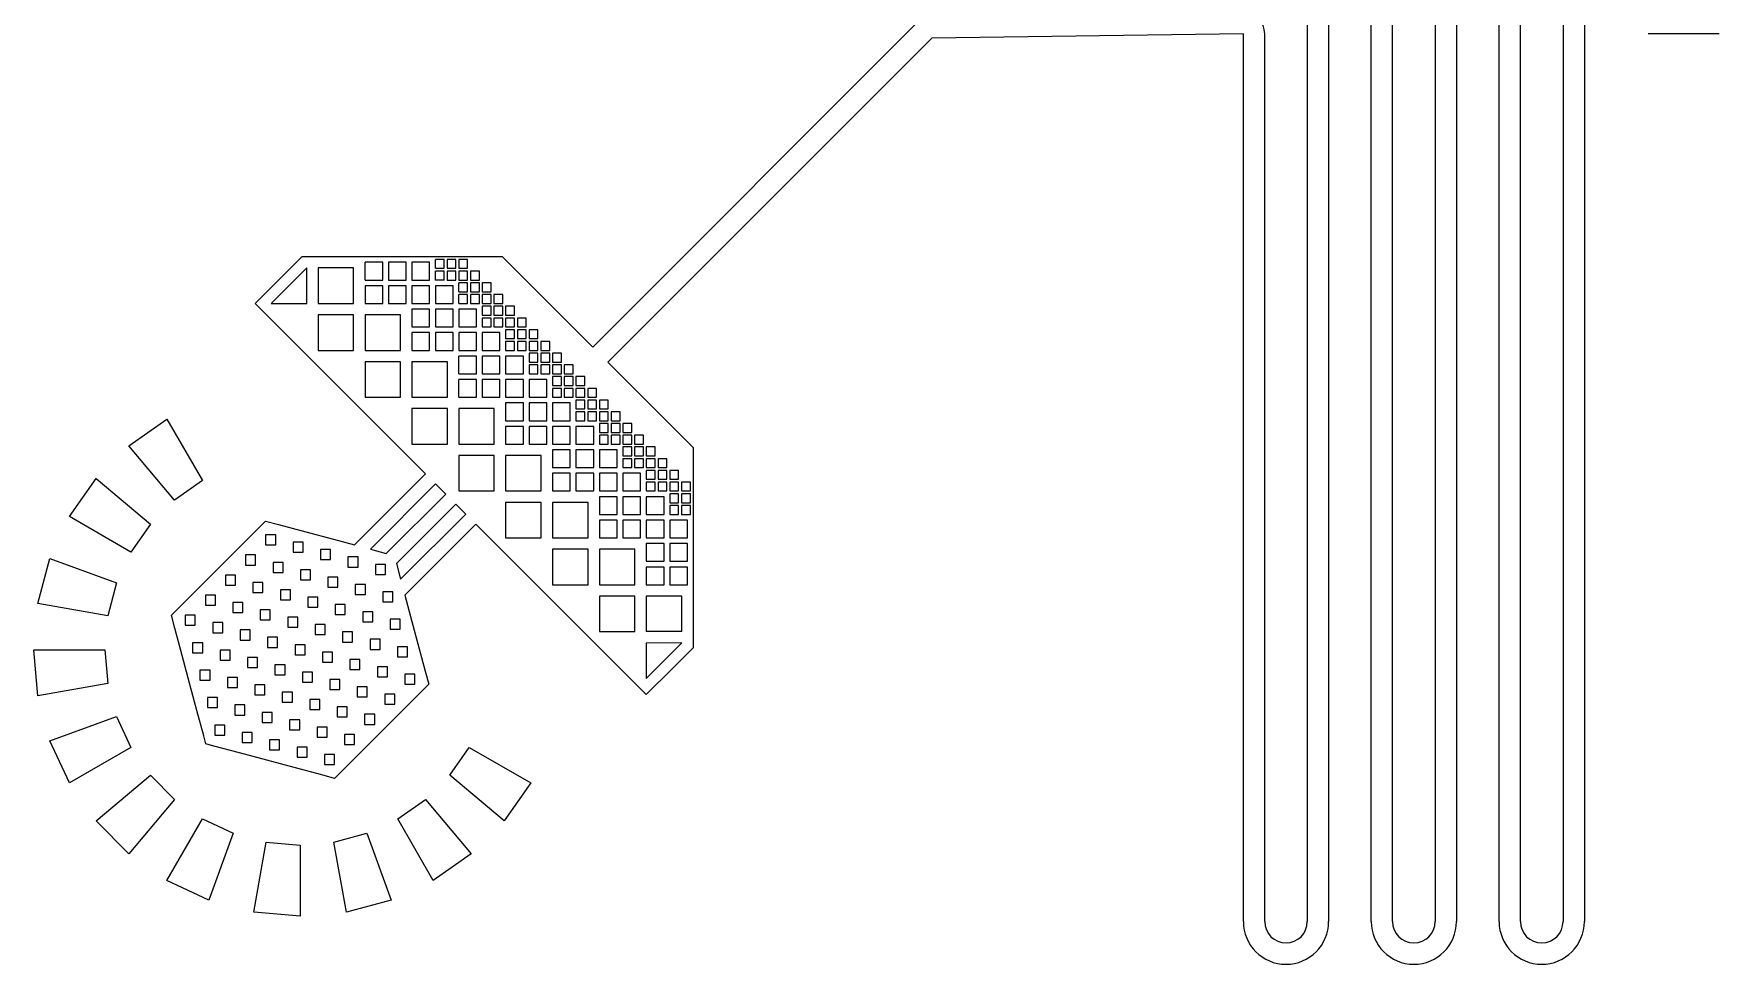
# Model space of a CAD drawing. Extents: x -8580 to 6722, y -2659 to 2641.
# Drawn here: x -8580 to -3834, y -2659 to -39 of the extents above; entities that cross this region are included whole.
import ezdxf

# ---------------------------------------------------------------- set-up
doc = ezdxf.new("R2010")
doc.units = 13
doc.layers.add('63', color=2, linetype='Continuous', lineweight=0, true_color=0xffff00)

msp = doc.modelspace()

# ---------------------------------------------------------------- linework, layer by layer
at = {"layer": '63'}
for p, q in [((-4993.9, 2520.6), (-4993.9, -2539.4)), ((-4933.9, 2520.6), (-4933.9, -2539.4)), ((-4813.9, -2539.4), (-4813.9, 2520.6)), ((-4753.9, -2539.4), (-4753.9, 2520.6)), ((-4633.9, 2520.6), (-4633.9, -2539.4)), ((-4573.9, 2520.6), (-4573.9, -2539.4)), ((-4453.9, -2539.4), (-4453.9, 2520.6)), ((-4393.9, -2539.4), (-4393.9, 2520.6)), ((-4273.9, 2520.6), (-4273.9, -2539.4)), ((-4213.9, 2520.6), (-4213.9, -2539.4)), ((-6093.9, -9.4), (-7006.1, -921.6)), ((-5173.9, -39.4), (-6051.5, -51.9)), ((-5173.9, -2539.4), (-5173.9, -39.4)), ((-5113.9, -2539.4), (-5113.9, -39.4)), ((-3833.9, -39.4), (-4033.9, -39.4)), ((-6963.7, -964), (-6051.5, -51.9)), ((-7911.1, -798.9), (-7811.1, -698.9)), ((-7883.7, -726.3), (-7824.3, -666.9)), ((-7824.3, -666.9), (-7779.1, -666.9)), ((-7811.1, -798.9), (-7811.1, -698.9)), ((-7779.1, -666.9), (-7647.1, -666.9)), ((-7679.1, -698.9), (-7779.1, -698.9)), ((-7779.1, -698.9), (-7779.1, -798.9)), ((-7679.1, -798.9), (-7679.1, -698.9)), ((-7647.1, -666.9), (-7581.1, -666.9)), ((-7597.1, -682.9), (-7647.1, -682.9)), ((-7647.1, -732.9), (-7647.1, -682.9)), ((-7597.1, -732.9), (-7597.1, -682.9)), ((-7581.1, -666.9), (-7515.1, -666.9)), ((-7581.1, -682.9), (-7581.1, -732.9)), ((-7531.1, -682.9), (-7581.1, -682.9)), ((-7531.1, -732.9), (-7531.1, -682.9)), ((-7515.1, -666.9), (-7449.1, -666.9)), ((-7515.1, -682.9), (-7515.1, -732.9)), ((-7465.1, -682.9), (-7515.1, -682.9)), ((-7465.1, -732.9), (-7465.1, -682.9)), ((-7449.1, -666.9), (-7416.1, -666.9)), ((-7424.1, -674.9), (-7449.1, -674.9)), ((-7449.1, -699.9), (-7449.1, -674.9)), ((-7449.1, -699.9), (-7424.1, -699.9)), ((-7424.1, -707.9), (-7449.1, -707.9)), ((-7449.1, -732.9), (-7449.1, -707.9)), ((-7424.1, -699.9), (-7424.1, -674.9)), ((-7424.1, -732.9), (-7424.1, -707.9)), ((-7416.1, -666.9), (-7383.1, -666.9)), ((-7391.1, -674.9), (-7416.1, -674.9)), ((-7416.1, -674.9), (-7416.1, -699.9)), ((-7416.1, -699.9), (-7391.1, -699.9)), ((-7416.1, -707.9), (-7416.1, -732.9)), ((-7391.1, -707.9), (-7416.1, -707.9)), ((-7391.1, -699.9), (-7391.1, -674.9)), ((-7391.1, -732.9), (-7391.1, -707.9)), ((-7383.1, -666.9), (-7350.1, -666.9)), ((-7383.1, -674.9), (-7383.1, -699.9)), ((-7358.1, -674.9), (-7383.1, -674.9)), ((-7383.1, -699.9), (-7358.1, -699.9)), ((-7358.1, -707.9), (-7383.1, -707.9)), ((-7383.1, -707.9), (-7383.1, -732.9)), ((-7358.1, -699.9), (-7358.1, -674.9)), ((-7358.1, -732.9), (-7358.1, -707.9)), ((-7350.1, -666.9), (-7333.6, -666.9)), ((-7350.1, -707.9), (-7350.1, -732.9)), ((-7325.1, -707.9), (-7350.1, -707.9)), ((-7333.6, -666.9), (-7317.1, -666.9)), ((-7325.1, -732.9), (-7325.1, -707.9)), ((-7317.1, -666.9), (-7300.6, -666.9)), ((-7300.6, -666.9), (-7284.1, -666.9)), ((-7284.1, -666.9), (-7260.8, -666.9)), ((-7260.8, -666.9), (-7006.1, -921.6)), ((-7956.3, -798.9), (-7883.7, -726.3)), ((-7647.1, -732.9), (-7597.1, -732.9)), ((-7597.1, -748.9), (-7647.1, -748.9)), ((-7647.1, -748.9), (-7647.1, -798.9)), ((-7597.1, -798.9), (-7597.1, -748.9)), ((-7581.1, -732.9), (-7531.1, -732.9)), ((-7581.1, -748.9), (-7581.1, -798.9)), ((-7531.1, -748.9), (-7581.1, -748.9)), ((-7531.1, -798.9), (-7531.1, -748.9)), ((-7515.1, -732.9), (-7465.1, -732.9)), ((-7515.1, -748.9), (-7515.1, -798.9)), ((-7465.1, -748.9), (-7515.1, -748.9)), ((-7465.1, -798.9), (-7465.1, -748.9)), ((-7424.1, -732.9), (-7449.1, -732.9)), ((-7449.1, -748.9), (-7449.1, -798.9)), ((-7399.1, -748.9), (-7449.1, -748.9)), ((-7416.1, -732.9), (-7391.1, -732.9)), ((-7399.1, -798.9), (-7399.1, -748.9)), ((-7383.1, -732.9), (-7358.1, -732.9)), ((-7358.1, -740.9), (-7383.1, -740.9)), ((-7383.1, -765.9), (-7383.1, -740.9)), ((-7358.1, -765.9), (-7358.1, -740.9)), ((-7350.1, -732.9), (-7325.1, -732.9)), ((-7325.1, -740.9), (-7350.1, -740.9)), ((-7350.1, -740.9), (-7350.1, -765.9)), ((-7325.1, -765.9), (-7325.1, -740.9)), ((-7317.1, -740.9), (-7317.1, -765.9)), ((-7292.1, -740.9), (-7317.1, -740.9)), ((-7292.1, -765.9), (-7292.1, -740.9)), ((-7933.7, -821.5), (-7956.3, -798.9)), ((-7911.1, -798.9), (-7811.1, -798.9)), ((-7779.1, -798.9), (-7679.1, -798.9)), ((-7647.1, -798.9), (-7597.1, -798.9)), ((-7581.1, -798.9), (-7531.1, -798.9)), ((-7515.1, -798.9), (-7465.1, -798.9)), ((-7449.1, -798.9), (-7399.1, -798.9)), ((-7383.1, -765.9), (-7358.1, -765.9)), ((-7358.1, -773.9), (-7383.1, -773.9)), ((-7383.1, -798.9), (-7383.1, -773.9)), ((-7383.1, -798.9), (-7358.1, -798.9)), ((-7358.1, -798.9), (-7358.1, -773.9)), ((-7350.1, -765.9), (-7325.1, -765.9)), ((-7350.1, -773.9), (-7350.1, -798.9)), ((-7325.1, -773.9), (-7350.1, -773.9)), ((-7350.1, -798.9), (-7325.1, -798.9)), ((-7325.1, -798.9), (-7325.1, -773.9)), ((-7317.1, -765.9), (-7292.1, -765.9)), ((-7292.1, -773.9), (-7317.1, -773.9)), ((-7317.1, -773.9), (-7317.1, -798.9)), ((-7317.1, -798.9), (-7292.1, -798.9)), ((-7292.1, -798.9), (-7292.1, -773.9)), ((-7284.1, -773.9), (-7284.1, -798.9)), ((-7259.1, -773.9), (-7284.1, -773.9)), ((-7284.1, -798.9), (-7259.1, -798.9)), ((-7259.1, -798.9), (-7259.1, -773.9)), ((-7476.4, -1278.8), (-7933.7, -821.5)), ((-7679.1, -830.9), (-7779.1, -830.9)), ((-7779.1, -830.9), (-7779.1, -930.9)), ((-7679.1, -930.9), (-7679.1, -830.9)), ((-7547.1, -830.9), (-7647.1, -830.9)), ((-7647.1, -830.9), (-7647.1, -930.9)), ((-7547.1, -930.9), (-7547.1, -830.9)), ((-7465.1, -814.9), (-7515.1, -814.9)), ((-7515.1, -814.9), (-7515.1, -864.9)), ((-7465.1, -864.9), (-7465.1, -814.9)), ((-7449.1, -814.9), (-7449.1, -864.9)), ((-7399.1, -814.9), (-7449.1, -814.9)), ((-7399.1, -864.9), (-7399.1, -814.9)), ((-7383.1, -814.9), (-7383.1, -864.9)), ((-7333.1, -814.9), (-7383.1, -814.9)), ((-7333.1, -864.9), (-7333.1, -814.9)), ((-7292.1, -806.9), (-7317.1, -806.9)), ((-7317.1, -806.9), (-7317.1, -831.9)), ((-7317.1, -831.9), (-7292.1, -831.9)), ((-7292.1, -839.9), (-7317.1, -839.9)), ((-7317.1, -839.9), (-7317.1, -864.9)), ((-7292.1, -831.9), (-7292.1, -806.9)), ((-7292.1, -864.9), (-7292.1, -839.9)), ((-7259.1, -806.9), (-7284.1, -806.9)), ((-7284.1, -806.9), (-7284.1, -831.9)), ((-7284.1, -831.9), (-7259.1, -831.9)), ((-7284.1, -839.9), (-7284.1, -864.9)), ((-7259.1, -839.9), (-7284.1, -839.9)), ((-7259.1, -831.9), (-7259.1, -806.9)), ((-7259.1, -864.9), (-7259.1, -839.9)), ((-7251.1, -806.9), (-7251.1, -831.9)), ((-7226.1, -806.9), (-7251.1, -806.9)), ((-7251.1, -831.9), (-7226.1, -831.9)), ((-7226.1, -839.9), (-7251.1, -839.9)), ((-7251.1, -839.9), (-7251.1, -864.9)), ((-7226.1, -831.9), (-7226.1, -806.9)), ((-7226.1, -864.9), (-7226.1, -839.9)), ((-7218.1, -839.9), (-7218.1, -864.9)), ((-7193.1, -839.9), (-7218.1, -839.9)), ((-7193.1, -864.9), (-7193.1, -839.9)), ((-7515.1, -864.9), (-7465.1, -864.9)), ((-7465.1, -880.9), (-7515.1, -880.9)), ((-7515.1, -880.9), (-7515.1, -930.9)), ((-7465.1, -930.9), (-7465.1, -880.9)), ((-7449.1, -864.9), (-7399.1, -864.9)), ((-7449.1, -880.9), (-7449.1, -930.9)), ((-7399.1, -880.9), (-7449.1, -880.9)), ((-7399.1, -930.9), (-7399.1, -880.9)), ((-7383.1, -864.9), (-7333.1, -864.9)), ((-7383.1, -880.9), (-7383.1, -930.9)), ((-7333.1, -880.9), (-7383.1, -880.9)), ((-7333.1, -930.9), (-7333.1, -880.9)), ((-7317.1, -864.9), (-7292.1, -864.9)), ((-7317.1, -880.9), (-7317.1, -930.9)), ((-7267.1, -880.9), (-7317.1, -880.9)), ((-7284.1, -864.9), (-7259.1, -864.9)), ((-7267.1, -930.9), (-7267.1, -880.9)), ((-7251.1, -864.9), (-7226.1, -864.9)), ((-7226.1, -872.9), (-7251.1, -872.9)), ((-7251.1, -872.9), (-7251.1, -897.9)), ((-7251.1, -897.9), (-7226.1, -897.9)), ((-7226.1, -897.9), (-7226.1, -872.9)), ((-7218.1, -864.9), (-7193.1, -864.9)), ((-7193.1, -872.9), (-7218.1, -872.9)), ((-7218.1, -872.9), (-7218.1, -897.9)), ((-7218.1, -897.9), (-7193.1, -897.9)), ((-7193.1, -897.9), (-7193.1, -872.9)), ((-7185.1, -872.9), (-7185.1, -897.9)), ((-7160.1, -872.9), (-7185.1, -872.9)), ((-7185.1, -897.9), (-7160.1, -897.9)), ((-7160.1, -897.9), (-7160.1, -872.9)), ((-7779.1, -930.9), (-7679.1, -930.9)), ((-7647.1, -930.9), (-7547.1, -930.9)), ((-7515.1, -930.9), (-7465.1, -930.9)), ((-7449.1, -930.9), (-7399.1, -930.9)), ((-7383.1, -930.9), (-7333.1, -930.9)), ((-7333.1, -946.9), (-7383.1, -946.9)), ((-7383.1, -996.9), (-7383.1, -946.9)), ((-7333.1, -996.9), (-7333.1, -946.9)), ((-7317.1, -930.9), (-7267.1, -930.9)), ((-7317.1, -946.9), (-7317.1, -996.9)), ((-7267.1, -946.9), (-7317.1, -946.9)), ((-7267.1, -996.9), (-7267.1, -946.9)), ((-7226.1, -905.9), (-7251.1, -905.9)), ((-7251.1, -905.9), (-7251.1, -930.9)), ((-7251.1, -930.9), (-7226.1, -930.9)), ((-7251.1, -946.9), (-7251.1, -996.9)), ((-7201.1, -946.9), (-7251.1, -946.9)), ((-7226.1, -930.9), (-7226.1, -905.9)), ((-7218.1, -905.9), (-7218.1, -930.9)), ((-7193.1, -905.9), (-7218.1, -905.9)), ((-7218.1, -930.9), (-7193.1, -930.9)), ((-7201.1, -996.9), (-7201.1, -946.9)), ((-7193.1, -930.9), (-7193.1, -905.9)), ((-7160.1, -905.9), (-7185.1, -905.9)), ((-7185.1, -905.9), (-7185.1, -930.9)), ((-7185.1, -930.9), (-7160.1, -930.9)), ((-7160.1, -938.9), (-7185.1, -938.9)), ((-7185.1, -938.9), (-7185.1, -963.9)), ((-7160.1, -930.9), (-7160.1, -905.9)), ((-7160.1, -963.9), (-7160.1, -938.9)), ((-7152.1, -905.9), (-7152.1, -930.9)), ((-7127.1, -905.9), (-7152.1, -905.9)), ((-7152.1, -930.9), (-7127.1, -930.9)), ((-7127.1, -938.9), (-7152.1, -938.9)), ((-7152.1, -938.9), (-7152.1, -963.9)), ((-7127.1, -930.9), (-7127.1, -905.9)), ((-7127.1, -963.9), (-7127.1, -938.9)), ((-7119.1, -938.9), (-7119.1, -963.9)), ((-7094.1, -938.9), (-7119.1, -938.9)), ((-7094.1, -963.9), (-7094.1, -938.9)), ((-7547.1, -962.9), (-7647.1, -962.9)), ((-7647.1, -962.9), (-7647.1, -1062.9)), ((-7547.1, -1062.9), (-7547.1, -962.9)), ((-7415.1, -962.9), (-7515.1, -962.9)), ((-7515.1, -962.9), (-7515.1, -1062.9)), ((-7415.1, -1062.9), (-7415.1, -962.9)), ((-7185.1, -963.9), (-7160.1, -963.9)), ((-7160.1, -971.9), (-7185.1, -971.9)), ((-7185.1, -971.9), (-7185.1, -996.9)), ((-7160.1, -996.9), (-7160.1, -971.9)), ((-7152.1, -963.9), (-7127.1, -963.9)), ((-7152.1, -971.9), (-7152.1, -996.9)), ((-7127.1, -971.9), (-7152.1, -971.9)), ((-7127.1, -996.9), (-7127.1, -971.9)), ((-7119.1, -963.9), (-7094.1, -963.9)), ((-7094.1, -971.9), (-7119.1, -971.9)), ((-7119.1, -971.9), (-7119.1, -996.9)), ((-7094.1, -996.9), (-7094.1, -971.9)), ((-7086.1, -971.9), (-7086.1, -996.9)), ((-7061.1, -971.9), (-7086.1, -971.9)), ((-7061.1, -996.9), (-7061.1, -971.9)), ((-6963.7, -964), (-6723.1, -1204.6)), ((-7383.1, -996.9), (-7333.1, -996.9)), ((-7333.1, -1012.9), (-7383.1, -1012.9)), ((-7383.1, -1062.9), (-7383.1, -1012.9)), ((-7333.1, -1062.9), (-7333.1, -1012.9)), ((-7317.1, -996.9), (-7267.1, -996.9)), ((-7317.1, -1012.9), (-7317.1, -1062.9)), ((-7267.1, -1012.9), (-7317.1, -1012.9)), ((-7267.1, -1062.9), (-7267.1, -1012.9)), ((-7251.1, -996.9), (-7201.1, -996.9)), ((-7251.1, -1012.9), (-7251.1, -1062.9)), ((-7201.1, -1012.9), (-7251.1, -1012.9)), ((-7201.1, -1062.9), (-7201.1, -1012.9)), ((-7185.1, -996.9), (-7160.1, -996.9)), ((-7185.1, -1012.9), (-7185.1, -1062.9)), ((-7135.1, -1012.9), (-7185.1, -1012.9)), ((-7152.1, -996.9), (-7127.1, -996.9)), ((-7135.1, -1062.9), (-7135.1, -1012.9)), ((-7119.1, -996.9), (-7094.1, -996.9)), ((-7094.1, -1004.9), (-7119.1, -1004.9)), ((-7119.1, -1004.9), (-7119.1, -1029.9)), ((-7119.1, -1029.9), (-7094.1, -1029.9)), ((-7094.1, -1037.9), (-7119.1, -1037.9)), ((-7119.1, -1037.9), (-7119.1, -1062.9)), ((-7094.1, -1029.9), (-7094.1, -1004.9)), ((-7094.1, -1062.9), (-7094.1, -1037.9)), ((-7086.1, -996.9), (-7061.1, -996.9)), ((-7061.1, -1004.9), (-7086.1, -1004.9)), ((-7086.1, -1004.9), (-7086.1, -1029.9)), ((-7086.1, -1029.9), (-7061.1, -1029.9)), ((-7086.1, -1037.9), (-7086.1, -1062.9)), ((-7061.1, -1037.9), (-7086.1, -1037.9)), ((-7061.1, -1029.9), (-7061.1, -1004.9)), ((-7061.1, -1062.9), (-7061.1, -1037.9)), ((-7053.1, -1004.9), (-7053.1, -1029.9)), ((-7028.1, -1004.9), (-7053.1, -1004.9)), ((-7053.1, -1029.9), (-7028.1, -1029.9)), ((-7028.1, -1037.9), (-7053.1, -1037.9)), ((-7053.1, -1037.9), (-7053.1, -1062.9)), ((-7028.1, -1029.9), (-7028.1, -1004.9)), ((-7028.1, -1062.9), (-7028.1, -1037.9)), ((-7020.1, -1037.9), (-7020.1, -1062.9)), ((-6995.1, -1037.9), (-7020.1, -1037.9)), ((-6995.1, -1062.9), (-6995.1, -1037.9)), ((-7647.1, -1062.9), (-7547.1, -1062.9)), ((-7515.1, -1062.9), (-7415.1, -1062.9)), ((-7383.1, -1062.9), (-7333.1, -1062.9)), ((-7317.1, -1062.9), (-7267.1, -1062.9)), ((-7251.1, -1062.9), (-7201.1, -1062.9)), ((-7201.1, -1078.9), (-7251.1, -1078.9)), ((-7251.1, -1078.9), (-7251.1, -1128.9)), ((-7201.1, -1128.9), (-7201.1, -1078.9)), ((-7185.1, -1062.9), (-7135.1, -1062.9)), ((-7185.1, -1078.9), (-7185.1, -1128.9)), ((-7135.1, -1078.9), (-7185.1, -1078.9)), ((-7135.1, -1128.9), (-7135.1, -1078.9)), ((-7119.1, -1062.9), (-7094.1, -1062.9)), ((-7119.1, -1078.9), (-7119.1, -1128.9)), ((-7069.1, -1078.9), (-7119.1, -1078.9)), ((-7086.1, -1062.9), (-7061.1, -1062.9)), ((-7069.1, -1128.9), (-7069.1, -1078.9)), ((-7053.1, -1062.9), (-7028.1, -1062.9)), ((-7028.1, -1070.9), (-7053.1, -1070.9)), ((-7053.1, -1070.9), (-7053.1, -1095.9)), ((-7028.1, -1095.9), (-7028.1, -1070.9)), ((-7020.1, -1062.9), (-6995.1, -1062.9)), ((-6995.1, -1070.9), (-7020.1, -1070.9)), ((-7020.1, -1070.9), (-7020.1, -1095.9)), ((-6995.1, -1095.9), (-6995.1, -1070.9)), ((-6987.1, -1070.9), (-6987.1, -1095.9)), ((-6962.1, -1070.9), (-6987.1, -1070.9)), ((-6962.1, -1095.9), (-6962.1, -1070.9)), ((-8312.1, -1199.3), (-8205, -1124.3)), ((-8205, -1124.3), (-8105, -1297.5)), ((-7415.1, -1094.9), (-7515.1, -1094.9)), ((-7515.1, -1094.9), (-7515.1, -1194.9)), ((-7415.1, -1194.9), (-7415.1, -1094.9)), ((-7283.1, -1094.9), (-7383.1, -1094.9)), ((-7383.1, -1094.9), (-7383.1, -1194.9)), ((-7283.1, -1194.9), (-7283.1, -1094.9)), ((-7251.1, -1128.9), (-7201.1, -1128.9)), ((-7185.1, -1128.9), (-7135.1, -1128.9)), ((-7119.1, -1128.9), (-7069.1, -1128.9)), ((-7053.1, -1095.9), (-7028.1, -1095.9)), ((-7028.1, -1103.9), (-7053.1, -1103.9)), ((-7053.1, -1103.9), (-7053.1, -1128.9)), ((-7053.1, -1128.9), (-7028.1, -1128.9)), ((-7028.1, -1128.9), (-7028.1, -1103.9)), ((-7020.1, -1095.9), (-6995.1, -1095.9)), ((-7020.1, -1103.9), (-7020.1, -1128.9)), ((-6995.1, -1103.9), (-7020.1, -1103.9)), ((-7020.1, -1128.9), (-6995.1, -1128.9)), ((-6995.1, -1128.9), (-6995.1, -1103.9)), ((-6987.1, -1095.9), (-6962.1, -1095.9)), ((-6962.1, -1103.9), (-6987.1, -1103.9)), ((-6987.1, -1103.9), (-6987.1, -1128.9)), ((-6987.1, -1128.9), (-6962.1, -1128.9)), ((-6962.1, -1136.9), (-6987.1, -1136.9)), ((-6987.1, -1136.9), (-6987.1, -1161.9)), ((-6962.1, -1128.9), (-6962.1, -1103.9)), ((-6962.1, -1161.9), (-6962.1, -1136.9)), ((-6954.1, -1103.9), (-6954.1, -1128.9)), ((-6929.1, -1103.9), (-6954.1, -1103.9)), ((-6954.1, -1128.9), (-6929.1, -1128.9)), ((-6929.1, -1136.9), (-6954.1, -1136.9)), ((-6954.1, -1136.9), (-6954.1, -1161.9)), ((-6929.1, -1128.9), (-6929.1, -1103.9)), ((-6929.1, -1161.9), (-6929.1, -1136.9)), ((-6921.1, -1136.9), (-6921.1, -1161.9)), ((-6896.1, -1136.9), (-6921.1, -1136.9)), ((-6896.1, -1161.9), (-6896.1, -1136.9)), ((-7201.1, -1144.9), (-7251.1, -1144.9)), ((-7251.1, -1144.9), (-7251.1, -1194.9)), ((-7201.1, -1194.9), (-7201.1, -1144.9)), ((-7185.1, -1144.9), (-7185.1, -1194.9)), ((-7135.1, -1144.9), (-7185.1, -1144.9)), ((-7135.1, -1194.9), (-7135.1, -1144.9)), ((-7119.1, -1144.9), (-7119.1, -1194.9)), ((-7069.1, -1144.9), (-7119.1, -1144.9)), ((-7069.1, -1194.9), (-7069.1, -1144.9)), ((-7053.1, -1144.9), (-7053.1, -1194.9)), ((-7003.1, -1144.9), (-7053.1, -1144.9)), ((-7003.1, -1194.9), (-7003.1, -1144.9)), ((-6987.1, -1161.9), (-6962.1, -1161.9)), ((-6962.1, -1169.9), (-6987.1, -1169.9)), ((-6987.1, -1169.9), (-6987.1, -1194.9)), ((-6962.1, -1194.9), (-6962.1, -1169.9)), ((-6954.1, -1161.9), (-6929.1, -1161.9)), ((-6954.1, -1169.9), (-6954.1, -1194.9)), ((-6929.1, -1169.9), (-6954.1, -1169.9)), ((-6929.1, -1194.9), (-6929.1, -1169.9)), ((-6921.1, -1161.9), (-6896.1, -1161.9)), ((-6896.1, -1169.9), (-6921.1, -1169.9)), ((-6921.1, -1169.9), (-6921.1, -1194.9)), ((-6896.1, -1194.9), (-6896.1, -1169.9)), ((-6888.1, -1169.9), (-6888.1, -1194.9)), ((-6863.1, -1169.9), (-6888.1, -1169.9)), ((-6863.1, -1194.9), (-6863.1, -1169.9)), ((-8183.5, -1352.5), (-8312.1, -1199.3)), ((-7515.1, -1194.9), (-7415.1, -1194.9)), ((-7383.1, -1194.9), (-7283.1, -1194.9)), ((-7283.1, -1226.9), (-7383.1, -1226.9)), ((-7383.1, -1226.9), (-7383.1, -1326.9)), ((-7283.1, -1326.9), (-7283.1, -1226.9)), ((-7251.1, -1194.9), (-7201.1, -1194.9)), ((-7251.1, -1226.9), (-7251.1, -1326.9)), ((-7151.1, -1226.9), (-7251.1, -1226.9)), ((-7185.1, -1194.9), (-7135.1, -1194.9)), ((-7151.1, -1326.9), (-7151.1, -1226.9)), ((-7119.1, -1194.9), (-7069.1, -1194.9)), ((-7069.1, -1210.9), (-7119.1, -1210.9)), ((-7119.1, -1210.9), (-7119.1, -1260.9)), ((-7069.1, -1260.9), (-7069.1, -1210.9)), ((-7053.1, -1194.9), (-7003.1, -1194.9)), ((-7053.1, -1210.9), (-7053.1, -1260.9)), ((-7003.1, -1210.9), (-7053.1, -1210.9)), ((-7003.1, -1260.9), (-7003.1, -1210.9)), ((-6987.1, -1194.9), (-6962.1, -1194.9)), ((-6987.1, -1210.9), (-6987.1, -1260.9)), ((-6937.1, -1210.9), (-6987.1, -1210.9)), ((-6954.1, -1194.9), (-6929.1, -1194.9)), ((-6937.1, -1260.9), (-6937.1, -1210.9)), ((-6921.1, -1194.9), (-6896.1, -1194.9)), ((-6896.1, -1202.9), (-6921.1, -1202.9)), ((-6921.1, -1202.9), (-6921.1, -1227.9)), ((-6921.1, -1227.9), (-6896.1, -1227.9)), ((-6896.1, -1227.9), (-6896.1, -1202.9)), ((-6888.1, -1194.9), (-6863.1, -1194.9)), ((-6863.1, -1202.9), (-6888.1, -1202.9)), ((-6888.1, -1202.9), (-6888.1, -1227.9)), ((-6888.1, -1227.9), (-6863.1, -1227.9)), ((-6863.1, -1227.9), (-6863.1, -1202.9)), ((-6855.1, -1202.9), (-6855.1, -1227.9)), ((-6830.1, -1202.9), (-6855.1, -1202.9)), ((-6855.1, -1227.9), (-6830.1, -1227.9)), ((-6830.1, -1227.9), (-6830.1, -1202.9)), ((-6723.1, -1204.6), (-6723.1, -1227.9)), ((-6723.1, -1227.9), (-6723.1, -1244.4)), ((-7676.3, -1478.7), (-7476.4, -1278.8)), ((-7119.1, -1260.9), (-7069.1, -1260.9)), ((-7069.1, -1276.9), (-7119.1, -1276.9)), ((-7119.1, -1276.9), (-7119.1, -1326.9)), ((-7069.1, -1326.9), (-7069.1, -1276.9)), ((-7053.1, -1260.9), (-7003.1, -1260.9)), ((-7053.1, -1276.9), (-7053.1, -1326.9)), ((-7003.1, -1276.9), (-7053.1, -1276.9)), ((-7003.1, -1326.9), (-7003.1, -1276.9)), ((-6987.1, -1260.9), (-6937.1, -1260.9)), ((-6937.1, -1276.9), (-6987.1, -1276.9)), ((-6987.1, -1276.9), (-6987.1, -1326.9)), ((-6937.1, -1326.9), (-6937.1, -1276.9)), ((-6896.1, -1235.9), (-6921.1, -1235.9)), ((-6921.1, -1235.9), (-6921.1, -1260.9)), ((-6921.1, -1260.9), (-6896.1, -1260.9)), ((-6921.1, -1276.9), (-6921.1, -1326.9)), ((-6871.1, -1276.9), (-6921.1, -1276.9)), ((-6896.1, -1260.9), (-6896.1, -1235.9)), ((-6888.1, -1235.9), (-6888.1, -1260.9)), ((-6863.1, -1235.9), (-6888.1, -1235.9)), ((-6888.1, -1260.9), (-6863.1, -1260.9)), ((-6871.1, -1326.9), (-6871.1, -1276.9)), ((-6863.1, -1260.9), (-6863.1, -1235.9)), ((-6830.1, -1235.9), (-6855.1, -1235.9)), ((-6855.1, -1235.9), (-6855.1, -1260.9)), ((-6855.1, -1260.9), (-6830.1, -1260.9)), ((-6855.1, -1268.9), (-6855.1, -1293.9)), ((-6830.1, -1268.9), (-6855.1, -1268.9)), ((-6830.1, -1260.9), (-6830.1, -1235.9)), ((-6830.1, -1293.9), (-6830.1, -1268.9)), ((-6822.1, -1235.9), (-6822.1, -1260.9)), ((-6797.1, -1235.9), (-6822.1, -1235.9)), ((-6822.1, -1260.9), (-6797.1, -1260.9)), ((-6797.1, -1268.9), (-6822.1, -1268.9)), ((-6822.1, -1268.9), (-6822.1, -1293.9)), ((-6797.1, -1260.9), (-6797.1, -1235.9)), ((-6797.1, -1293.9), (-6797.1, -1268.9)), ((-6789.1, -1268.9), (-6789.1, -1293.9)), ((-6764.1, -1268.9), (-6789.1, -1268.9)), ((-6764.1, -1293.9), (-6764.1, -1268.9)), ((-6723.1, -1244.4), (-6723.1, -1260.9)), ((-6723.1, -1260.9), (-6723.1, -1277.4)), ((-6723.1, -1277.4), (-6723.1, -1293.9)), ((-8479.5, -1398.8), (-8404.5, -1291.7)), ((-8404.5, -1291.7), (-8251.3, -1420.3)), ((-8105, -1297.5), (-8183.5, -1352.5)), ((-7448.2, -1307.1), (-7631.8, -1490.8)), ((-7419.9, -1335.4), (-7448.2, -1307.1)), ((-7383.1, -1326.9), (-7283.1, -1326.9)), ((-7251.1, -1326.9), (-7151.1, -1326.9)), ((-7119.1, -1326.9), (-7069.1, -1326.9)), ((-7053.1, -1326.9), (-7003.1, -1326.9)), ((-6987.1, -1326.9), (-6937.1, -1326.9)), ((-6921.1, -1326.9), (-6871.1, -1326.9)), ((-6855.1, -1293.9), (-6830.1, -1293.9)), ((-6855.1, -1301.9), (-6855.1, -1326.9)), ((-6830.1, -1301.9), (-6855.1, -1301.9)), ((-6855.1, -1326.9), (-6830.1, -1326.9)), ((-6830.1, -1326.9), (-6830.1, -1301.9)), ((-6822.1, -1293.9), (-6797.1, -1293.9)), ((-6797.1, -1301.9), (-6822.1, -1301.9)), ((-6822.1, -1301.9), (-6822.1, -1326.9)), ((-6822.1, -1326.9), (-6797.1, -1326.9)), ((-6797.1, -1326.9), (-6797.1, -1301.9)), ((-6789.1, -1293.9), (-6764.1, -1293.9)), ((-6764.1, -1301.9), (-6789.1, -1301.9)), ((-6789.1, -1301.9), (-6789.1, -1326.9)), ((-6789.1, -1326.9), (-6764.1, -1326.9)), ((-6764.1, -1326.9), (-6764.1, -1301.9)), ((-6756.1, -1301.9), (-6756.1, -1326.9)), ((-6731.1, -1301.9), (-6756.1, -1301.9)), ((-6756.1, -1326.9), (-6731.1, -1326.9)), ((-6731.1, -1326.9), (-6731.1, -1301.9)), ((-6723.1, -1293.9), (-6723.1, -1326.9)), ((-6723.1, -1326.9), (-6723.1, -1359.9)), ((-7587.1, -1502.6), (-7419.9, -1335.4)), ((-7391.6, -1363.6), (-7558.9, -1530.9)), ((-7363.3, -1391.9), (-7391.6, -1363.6)), ((-7151.1, -1358.9), (-7251.1, -1358.9)), ((-7251.1, -1358.9), (-7251.1, -1458.9)), ((-7151.1, -1458.9), (-7151.1, -1358.9)), ((-7119.1, -1358.9), (-7119.1, -1458.9)), ((-7019.1, -1358.9), (-7119.1, -1358.9)), ((-7019.1, -1458.9), (-7019.1, -1358.9)), ((-6937.1, -1342.9), (-6987.1, -1342.9)), ((-6987.1, -1342.9), (-6987.1, -1392.9)), ((-6937.1, -1392.9), (-6937.1, -1342.9)), ((-6871.1, -1342.9), (-6921.1, -1342.9)), ((-6921.1, -1342.9), (-6921.1, -1392.9)), ((-6871.1, -1392.9), (-6871.1, -1342.9)), ((-6855.1, -1342.9), (-6855.1, -1392.9)), ((-6805.1, -1342.9), (-6855.1, -1342.9)), ((-6805.1, -1392.9), (-6805.1, -1342.9)), ((-6789.1, -1334.9), (-6789.1, -1359.9)), ((-6764.1, -1334.9), (-6789.1, -1334.9)), ((-6789.1, -1359.9), (-6764.1, -1359.9)), ((-6789.1, -1367.9), (-6789.1, -1392.9)), ((-6764.1, -1367.9), (-6789.1, -1367.9)), ((-6764.1, -1359.9), (-6764.1, -1334.9)), ((-6764.1, -1392.9), (-6764.1, -1367.9)), ((-6731.1, -1334.9), (-6756.1, -1334.9)), ((-6756.1, -1334.9), (-6756.1, -1359.9)), ((-6756.1, -1359.9), (-6731.1, -1359.9)), ((-6731.1, -1367.9), (-6756.1, -1367.9)), ((-6756.1, -1367.9), (-6756.1, -1392.9)), ((-6731.1, -1359.9), (-6731.1, -1334.9)), ((-6731.1, -1392.9), (-6731.1, -1367.9)), ((-6723.1, -1359.9), (-6723.1, -1392.9)), ((-8306.3, -1498.8), (-8479.5, -1398.8)), ((-8251.3, -1420.3), (-8306.3, -1498.8)), ((-8192.2, -1676.7), (-7927, -1411.6)), ((-7927, -1411.6), (-7890.8, -1421.3)), ((-7890.8, -1421.3), (-7813.5, -1442)), ((-7363.3, -1391.9), (-7546.8, -1575.5)), ((-7335, -1420.2), (-7534.9, -1620.2)), ((-6877.7, -1877.5), (-7335, -1420.2)), ((-6987.1, -1392.9), (-6937.1, -1392.9)), ((-6937.1, -1408.9), (-6987.1, -1408.9)), ((-6987.1, -1408.9), (-6987.1, -1458.9)), ((-6937.1, -1458.9), (-6937.1, -1408.9)), ((-6921.1, -1392.9), (-6871.1, -1392.9)), ((-6921.1, -1408.9), (-6921.1, -1458.9)), ((-6871.1, -1408.9), (-6921.1, -1408.9)), ((-6871.1, -1458.9), (-6871.1, -1408.9)), ((-6855.1, -1392.9), (-6805.1, -1392.9)), ((-6855.1, -1408.9), (-6855.1, -1458.9)), ((-6805.1, -1408.9), (-6855.1, -1408.9)), ((-6805.1, -1458.9), (-6805.1, -1408.9)), ((-6789.1, -1392.9), (-6764.1, -1392.9)), ((-6789.1, -1408.9), (-6789.1, -1458.9)), ((-6739.1, -1408.9), (-6789.1, -1408.9)), ((-6756.1, -1392.9), (-6731.1, -1392.9)), ((-6739.1, -1458.9), (-6739.1, -1408.9)), ((-6723.1, -1392.9), (-6723.1, -1458.9)), ((-7926.9, -1450.5), (-7926.9, -1478.8)), ((-7898.6, -1450.5), (-7926.9, -1450.5)), ((-7898.6, -1478.8), (-7898.6, -1450.5)), ((-7849.7, -1471.3), (-7849.7, -1499.5)), ((-7821.4, -1471.3), (-7849.7, -1471.3)), ((-7821.4, -1499.5), (-7821.4, -1471.3)), ((-7813.5, -1442), (-7736.3, -1462.7)), ((-7736.3, -1462.7), (-7676.3, -1478.7)), ((-7251.1, -1458.9), (-7151.1, -1458.9)), ((-7119.1, -1458.9), (-7019.1, -1458.9)), ((-6987.1, -1458.9), (-6937.1, -1458.9)), ((-6921.1, -1458.9), (-6871.1, -1458.9)), ((-6855.1, -1458.9), (-6805.1, -1458.9)), ((-6789.1, -1458.9), (-6739.1, -1458.9)), ((-6723.1, -1458.9), (-6723.1, -1524.9)), ((-8568.6, -1643.5), (-8534.7, -1517.3)), ((-8534.7, -1517.3), (-8346.8, -1585.7)), ((-7983.5, -1507.1), (-7983.5, -1535.4)), ((-7955.2, -1507.1), (-7983.5, -1507.1)), ((-7955.2, -1535.4), (-7955.2, -1507.1)), ((-7926.9, -1478.8), (-7898.6, -1478.8)), ((-7849.7, -1499.5), (-7821.4, -1499.5)), ((-7772.4, -1492), (-7772.4, -1520.2)), ((-7744.1, -1492), (-7772.4, -1492)), ((-7744.1, -1520.2), (-7744.1, -1492)), ((-7666.8, -1512.7), (-7695.1, -1512.7)), ((-7695.1, -1512.7), (-7695.1, -1540.9)), ((-7666.8, -1540.9), (-7666.8, -1512.7)), ((-7631.8, -1490.8), (-7587.1, -1502.6)), ((-7019.1, -1490.9), (-7119.1, -1490.9)), ((-7119.1, -1490.9), (-7119.1, -1590.9)), ((-7019.1, -1590.9), (-7019.1, -1490.9)), ((-6987.1, -1490.9), (-6987.1, -1590.9)), ((-6887.1, -1490.9), (-6987.1, -1490.9)), ((-6887.1, -1590.9), (-6887.1, -1490.9)), ((-6805.1, -1474.9), (-6855.1, -1474.9)), ((-6855.1, -1474.9), (-6855.1, -1524.9)), ((-6805.1, -1524.9), (-6805.1, -1474.9)), ((-6789.1, -1474.9), (-6789.1, -1524.9)), ((-6739.1, -1474.9), (-6789.1, -1474.9)), ((-6739.1, -1524.9), (-6739.1, -1474.9)), ((-8040.1, -1563.7), (-8040.1, -1592)), ((-8011.8, -1563.7), (-8040.1, -1563.7)), ((-8011.8, -1592), (-8011.8, -1563.7)), ((-7983.5, -1535.4), (-7955.2, -1535.4)), ((-7906.2, -1527.8), (-7906.2, -1556.1)), ((-7877.9, -1527.8), (-7906.2, -1527.8)), ((-7906.2, -1556.1), (-7877.9, -1556.1)), ((-7877.9, -1556.1), (-7877.9, -1527.8)), ((-7829, -1548.5), (-7829, -1576.8)), ((-7800.7, -1548.5), (-7829, -1548.5)), ((-7800.7, -1576.8), (-7800.7, -1548.5)), ((-7772.4, -1520.2), (-7744.1, -1520.2)), ((-7695.1, -1540.9), (-7666.8, -1540.9)), ((-7589.6, -1533.4), (-7617.8, -1533.4)), ((-7617.8, -1533.4), (-7617.8, -1561.7)), ((-7617.8, -1561.7), (-7589.6, -1561.7)), ((-7589.6, -1561.7), (-7589.6, -1533.4)), ((-7558.9, -1530.9), (-7546.8, -1575.5)), ((-6855.1, -1524.9), (-6805.1, -1524.9)), ((-6805.1, -1540.9), (-6855.1, -1540.9)), ((-6855.1, -1540.9), (-6855.1, -1590.9)), ((-6805.1, -1590.9), (-6805.1, -1540.9)), ((-6789.1, -1524.9), (-6739.1, -1524.9)), ((-6789.1, -1540.9), (-6789.1, -1590.9)), ((-6739.1, -1540.9), (-6789.1, -1540.9)), ((-6739.1, -1590.9), (-6739.1, -1540.9)), ((-6723.1, -1524.9), (-6723.1, -1590.9)), ((-8346.8, -1585.7), (-8371.6, -1678.3)), ((-8040.1, -1592), (-8011.8, -1592)), ((-7962.8, -1584.4), (-7962.8, -1612.7)), ((-7934.5, -1584.4), (-7962.8, -1584.4)), ((-7962.8, -1612.7), (-7934.5, -1612.7)), ((-7934.5, -1612.7), (-7934.5, -1584.4)), ((-7885.5, -1605.1), (-7885.5, -1633.4)), ((-7857.2, -1605.1), (-7885.5, -1605.1)), ((-7857.2, -1633.4), (-7857.2, -1605.1)), ((-7829, -1576.8), (-7800.7, -1576.8)), ((-7723.4, -1569.2), (-7751.7, -1569.2)), ((-7751.7, -1569.2), (-7751.7, -1597.5)), ((-7751.7, -1597.5), (-7723.4, -1597.5)), ((-7723.4, -1597.5), (-7723.4, -1569.2)), ((-7646.1, -1589.9), (-7674.4, -1589.9)), ((-7674.4, -1589.9), (-7674.4, -1618.2)), ((-7646.1, -1618.2), (-7646.1, -1589.9)), ((-7568.8, -1610.6), (-7597.1, -1610.6)), ((-7597.1, -1610.6), (-7597.1, -1638.9)), ((-7568.8, -1638.9), (-7568.8, -1610.6)), ((-7119.1, -1590.9), (-7019.1, -1590.9)), ((-6987.1, -1590.9), (-6887.1, -1590.9)), ((-6855.1, -1590.9), (-6805.1, -1590.9)), ((-6789.1, -1590.9), (-6739.1, -1590.9)), ((-6723.1, -1590.9), (-6723.1, -1722.9)), ((-8371.6, -1678.3), (-8568.6, -1643.5)), ((-8068.4, -1620.3), (-8096.6, -1620.3)), ((-8096.6, -1620.3), (-8096.6, -1648.5)), ((-8096.6, -1648.5), (-8068.4, -1648.5)), ((-8068.4, -1648.5), (-8068.4, -1620.3)), ((-8019.4, -1641), (-8019.4, -1669.2)), ((-7991.1, -1641), (-8019.4, -1641)), ((-7991.1, -1669.2), (-7991.1, -1641)), ((-7885.5, -1633.4), (-7857.2, -1633.4)), ((-7780, -1625.8), (-7808.2, -1625.8)), ((-7808.2, -1625.8), (-7808.2, -1654.1)), ((-7808.2, -1654.1), (-7780, -1654.1)), ((-7780, -1654.1), (-7780, -1625.8)), ((-7702.7, -1646.5), (-7731, -1646.5)), ((-7731, -1646.5), (-7731, -1674.8)), ((-7702.7, -1674.8), (-7702.7, -1646.5)), ((-7674.4, -1618.2), (-7646.1, -1618.2)), ((-7597.1, -1638.9), (-7568.8, -1638.9)), ((-7534.9, -1620.2), (-7518.9, -1680.1)), ((-6887.1, -1622.9), (-6987.1, -1622.9)), ((-6987.1, -1622.9), (-6987.1, -1722.9)), ((-6887.1, -1722.9), (-6887.1, -1622.9)), ((-6855.1, -1622.9), (-6855.1, -1722.9)), ((-6755.1, -1622.9), (-6855.1, -1622.9)), ((-6755.1, -1722.9), (-6755.1, -1622.9)), ((-8182.5, -1712.9), (-8192.2, -1676.7)), ((-8153.2, -1676.8), (-8153.2, -1705.1)), ((-8124.9, -1676.8), (-8153.2, -1676.8)), ((-8153.2, -1705.1), (-8124.9, -1705.1)), ((-8124.9, -1705.1), (-8124.9, -1676.8)), ((-8075.9, -1697.5), (-8075.9, -1725.8)), ((-8047.6, -1697.5), (-8075.9, -1697.5)), ((-8047.6, -1725.8), (-8047.6, -1697.5)), ((-8019.4, -1669.2), (-7991.1, -1669.2)), ((-7942.1, -1661.7), (-7942.1, -1689.9)), ((-7913.8, -1661.7), (-7942.1, -1661.7)), ((-7942.1, -1689.9), (-7913.8, -1689.9)), ((-7913.8, -1689.9), (-7913.8, -1661.7)), ((-7836.5, -1682.4), (-7864.8, -1682.4)), ((-7864.8, -1682.4), (-7864.8, -1710.7)), ((-7836.5, -1710.7), (-7836.5, -1682.4)), ((-7759.3, -1703.1), (-7787.5, -1703.1)), ((-7787.5, -1703.1), (-7787.5, -1731.4)), ((-7759.3, -1731.4), (-7759.3, -1703.1)), ((-7731, -1674.8), (-7702.7, -1674.8)), ((-7625.4, -1667.2), (-7653.7, -1667.2)), ((-7653.7, -1667.2), (-7653.7, -1695.5)), ((-7653.7, -1695.5), (-7625.4, -1695.5)), ((-7625.4, -1695.5), (-7625.4, -1667.2)), ((-7548.1, -1687.9), (-7576.4, -1687.9)), ((-7576.4, -1687.9), (-7576.4, -1716.2)), ((-7548.1, -1716.2), (-7548.1, -1687.9)), ((-7518.9, -1680.1), (-7498.2, -1757.3)), ((-8161.8, -1790.2), (-8182.5, -1712.9)), ((-8132.5, -1754.1), (-8132.5, -1782.4)), ((-8104.2, -1754.1), (-8132.5, -1754.1)), ((-8104.2, -1782.4), (-8104.2, -1754.1)), ((-8075.9, -1725.8), (-8047.6, -1725.8)), ((-7998.7, -1718.2), (-7998.7, -1746.5)), ((-7970.4, -1718.2), (-7998.7, -1718.2)), ((-7998.7, -1746.5), (-7970.4, -1746.5)), ((-7970.4, -1746.5), (-7970.4, -1718.2)), ((-7893.1, -1738.9), (-7921.4, -1738.9)), ((-7921.4, -1738.9), (-7921.4, -1767.2)), ((-7893.1, -1767.2), (-7893.1, -1738.9)), ((-7864.8, -1710.7), (-7836.5, -1710.7)), ((-7787.5, -1731.4), (-7759.3, -1731.4)), ((-7682, -1723.8), (-7710.3, -1723.8)), ((-7710.3, -1723.8), (-7710.3, -1752.1)), ((-7710.3, -1752.1), (-7682, -1752.1)), ((-7682, -1752.1), (-7682, -1723.8)), ((-7604.7, -1744.5), (-7633, -1744.5)), ((-7633, -1744.5), (-7633, -1772.8)), ((-7604.7, -1772.8), (-7604.7, -1744.5)), ((-7576.4, -1716.2), (-7548.1, -1716.2)), ((-6987.1, -1722.9), (-6887.1, -1722.9)), ((-6755.1, -1722.9), (-6855.1, -1722.9)), ((-6755.1, -1754.8), (-6855.1, -1754.9)), ((-6855.1, -1854.8), (-6755.1, -1754.8)), ((-6855.1, -1754.9), (-6855.1, -1854.8)), ((-6723.1, -1722.9), (-6723.1, -1768.1)), ((-8580, -1773.8), (-8380, -1773.8)), ((-8568.6, -1904), (-8580, -1773.8)), ((-8380, -1773.8), (-8371.6, -1869.3)), ((-8141.1, -1867.5), (-8161.8, -1790.2)), ((-8132.5, -1782.4), (-8104.2, -1782.4)), ((-8055.2, -1774.8), (-8055.2, -1803.1)), ((-8026.9, -1774.8), (-8055.2, -1774.8)), ((-8055.2, -1803.1), (-8026.9, -1803.1)), ((-8026.9, -1803.1), (-8026.9, -1774.8)), ((-7949.7, -1795.5), (-7978, -1795.5)), ((-7978, -1795.5), (-7978, -1823.8)), ((-7949.7, -1823.8), (-7949.7, -1795.5)), ((-7921.4, -1767.2), (-7893.1, -1767.2)), ((-7815.8, -1759.6), (-7844.1, -1759.6)), ((-7844.1, -1759.6), (-7844.1, -1787.9)), ((-7844.1, -1787.9), (-7815.8, -1787.9)), ((-7815.8, -1787.9), (-7815.8, -1759.6)), ((-7738.6, -1780.3), (-7766.8, -1780.3)), ((-7766.8, -1780.3), (-7766.8, -1808.6)), ((-7738.6, -1808.6), (-7738.6, -1780.3)), ((-7661.3, -1801.1), (-7689.6, -1801.1)), ((-7689.6, -1801.1), (-7689.6, -1829.3)), ((-7661.3, -1829.3), (-7661.3, -1801.1)), ((-7633, -1772.8), (-7604.7, -1772.8)), ((-7555.7, -1765.2), (-7555.7, -1793.5)), ((-7527.4, -1765.2), (-7555.7, -1765.2)), ((-7555.7, -1793.5), (-7527.4, -1793.5)), ((-7527.4, -1793.5), (-7527.4, -1765.2)), ((-7498.2, -1757.3), (-7477.5, -1834.6)), ((-6723.1, -1768.1), (-6782.4, -1827.5)), ((-8111.8, -1831.4), (-8111.8, -1859.7)), ((-8083.5, -1831.4), (-8111.8, -1831.4)), ((-8083.5, -1859.7), (-8083.5, -1831.4)), ((-7978, -1823.8), (-7949.7, -1823.8)), ((-7872.4, -1816.2), (-7900.7, -1816.2)), ((-7900.7, -1816.2), (-7900.7, -1844.5)), ((-7900.7, -1844.5), (-7872.4, -1844.5)), ((-7872.4, -1844.5), (-7872.4, -1816.2)), ((-7795.1, -1836.9), (-7823.4, -1836.9)), ((-7823.4, -1836.9), (-7823.4, -1865.2)), ((-7795.1, -1865.2), (-7795.1, -1836.9)), ((-7766.8, -1808.6), (-7738.6, -1808.6)), ((-7689.6, -1829.3), (-7661.3, -1829.3)), ((-7612.3, -1821.8), (-7612.3, -1850)), ((-7584, -1821.8), (-7612.3, -1821.8)), ((-7612.3, -1850), (-7584, -1850)), ((-7584, -1850), (-7584, -1821.8)), ((-7535, -1842.5), (-7535, -1870.7)), ((-7506.7, -1842.5), (-7535, -1842.5)), ((-7506.7, -1870.7), (-7506.7, -1842.5)), ((-7477.5, -1834.6), (-7467.7, -1870.8)), ((-6782.4, -1827.5), (-6855.1, -1900.1)), ((-8371.6, -1869.3), (-8568.6, -1904)), ((-8120.4, -1944.8), (-8141.1, -1867.5)), ((-8111.8, -1859.7), (-8083.5, -1859.7)), ((-8006.2, -1852.1), (-8034.5, -1852.1)), ((-8034.5, -1852.1), (-8034.5, -1880.4)), ((-8034.5, -1880.4), (-8006.2, -1880.4)), ((-8006.2, -1880.4), (-8006.2, -1852.1)), ((-7929, -1872.8), (-7957.2, -1872.8)), ((-7957.2, -1872.8), (-7957.2, -1901.1)), ((-7929, -1901.1), (-7929, -1872.8)), ((-7851.7, -1893.5), (-7880, -1893.5)), ((-7880, -1893.5), (-7880, -1921.8)), ((-7851.7, -1921.8), (-7851.7, -1893.5)), ((-7823.4, -1865.2), (-7795.1, -1865.2)), ((-7717.8, -1857.6), (-7746.1, -1857.6)), ((-7746.1, -1857.6), (-7746.1, -1885.9)), ((-7746.1, -1885.9), (-7717.8, -1885.9)), ((-7467.7, -1870.8), (-7732.9, -2136)), ((-7717.8, -1885.9), (-7717.8, -1857.6)), ((-7668.9, -1878.3), (-7668.9, -1906.6)), ((-7640.6, -1878.3), (-7668.9, -1878.3)), ((-7640.6, -1906.6), (-7640.6, -1878.3)), ((-7535, -1870.7), (-7506.7, -1870.7)), ((-6855.1, -1900.1), (-6877.7, -1877.5)), ((-8101.1, -2016.6), (-8120.4, -1944.8)), ((-8091.1, -1908.6), (-8091.1, -1936.9)), ((-8062.8, -1908.6), (-8091.1, -1908.6)), ((-8091.1, -1936.9), (-8062.8, -1936.9)), ((-8062.8, -1936.9), (-8062.8, -1908.6)), ((-7985.5, -1929.3), (-8013.8, -1929.3)), ((-8013.8, -1929.3), (-8013.8, -1957.6)), ((-7985.5, -1957.6), (-7985.5, -1929.3)), ((-7957.2, -1901.1), (-7929, -1901.1)), ((-7880, -1921.8), (-7851.7, -1921.8)), ((-7774.4, -1914.2), (-7802.7, -1914.2)), ((-7802.7, -1914.2), (-7802.7, -1942.5)), ((-7802.7, -1942.5), (-7774.4, -1942.5)), ((-7774.4, -1942.5), (-7774.4, -1914.2)), ((-7725.4, -1934.9), (-7725.4, -1963.2)), ((-7697.1, -1934.9), (-7725.4, -1934.9)), ((-7697.1, -1963.2), (-7697.1, -1934.9)), ((-7668.9, -1906.6), (-7640.6, -1906.6)), ((-7591.6, -1899), (-7591.6, -1927.3)), ((-7563.3, -1899), (-7591.6, -1899)), ((-7591.6, -1927.3), (-7563.3, -1927.3)), ((-7563.3, -1927.3), (-7563.3, -1899)), ((-8534.7, -2030.3), (-8346.8, -1961.9)), ((-8346.8, -1961.9), (-8306.3, -2048.8)), ((-8070.4, -1985.9), (-8070.4, -2014.2)), ((-8042.1, -1985.9), (-8070.4, -1985.9)), ((-8042.1, -2014.2), (-8042.1, -1985.9)), ((-8013.8, -1957.6), (-7985.5, -1957.6)), ((-7908.3, -1950.1), (-7936.5, -1950.1)), ((-7936.5, -1950.1), (-7936.5, -1978.3)), ((-7936.5, -1978.3), (-7908.3, -1978.3)), ((-7908.3, -1978.3), (-7908.3, -1950.1)), ((-7831, -1970.8), (-7859.3, -1970.8)), ((-7859.3, -1970.8), (-7859.3, -1999)), ((-7831, -1999), (-7831, -1970.8)), ((-7782, -1991.5), (-7782, -2019.7)), ((-7753.7, -1991.5), (-7782, -1991.5)), ((-7753.7, -2019.7), (-7753.7, -1991.5)), ((-7725.4, -1963.2), (-7697.1, -1963.2)), ((-7648.2, -1955.6), (-7648.2, -1983.9)), ((-7619.9, -1955.6), (-7648.2, -1955.6)), ((-7648.2, -1983.9), (-7619.9, -1983.9)), ((-7619.9, -1983.9), (-7619.9, -1955.6)), ((-8479.5, -2148.8), (-8534.7, -2030.3)), ((-8095.1, -2038.9), (-8101.1, -2016.6)), ((-8072.8, -2044.9), (-8095.1, -2038.9)), ((-8070.4, -2014.2), (-8042.1, -2014.2)), ((-7993.1, -2006.6), (-7993.1, -2034.9)), ((-7964.8, -2006.6), (-7993.1, -2006.6)), ((-7993.1, -2034.9), (-7964.8, -2034.9)), ((-7964.8, -2034.9), (-7964.8, -2006.6)), ((-7887.6, -2027.3), (-7915.8, -2027.3)), ((-7915.8, -2027.3), (-7915.8, -2055.6)), ((-7887.6, -2055.6), (-7887.6, -2027.3)), ((-7859.3, -1999), (-7831, -1999)), ((-7782, -2019.7), (-7753.7, -2019.7)), ((-7704.7, -2012.2), (-7704.7, -2040.5)), ((-7676.4, -2012.2), (-7704.7, -2012.2)), ((-7704.7, -2040.5), (-7676.4, -2040.5)), ((-7676.4, -2040.5), (-7676.4, -2012.2)), ((-8306.3, -2048.8), (-8479.5, -2148.8)), ((-8001, -2064.2), (-8072.8, -2044.9)), ((-7923.7, -2084.9), (-8001, -2064.2)), ((-7846.4, -2105.6), (-7923.7, -2084.9)), ((-7915.8, -2055.6), (-7887.6, -2055.6)), ((-7838.6, -2048), (-7838.6, -2076.3)), ((-7810.3, -2048), (-7838.6, -2048)), ((-7838.6, -2076.3), (-7810.3, -2076.3)), ((-7810.3, -2076.3), (-7810.3, -2048)), ((-7761.3, -2068.7), (-7761.3, -2097)), ((-7733, -2068.7), (-7761.3, -2068.7)), ((-7733, -2097), (-7733, -2068.7)), ((-7408.6, -2127.3), (-7353.7, -2048.8)), ((-7353.7, -2048.8), (-7180.4, -2148.8)), ((-8404.5, -2255.9), (-8251.3, -2127.3)), ((-8251.3, -2127.3), (-8183.5, -2195.1)), ((-7769.1, -2126.3), (-7846.4, -2105.6)), ((-7732.9, -2136), (-7769.1, -2126.3)), ((-7761.3, -2097), (-7733, -2097)), ((-7255.4, -2255.9), (-7408.6, -2127.3)), ((-7180.4, -2148.8), (-7255.4, -2255.9)), ((-8183.5, -2195.1), (-8312.1, -2348.3)), ((-7555, -2250.1), (-7476.4, -2195.1)), ((-7476.4, -2195.1), (-7347.9, -2348.3)), ((-8312.1, -2348.3), (-8404.5, -2255.9)), ((-8205, -2423.3), (-8105, -2250.1)), ((-8105, -2250.1), (-8018.1, -2290.6)), ((-7455, -2423.3), (-7555, -2250.1)), ((-8018.1, -2290.6), (-8086.5, -2478.6)), ((-7960.2, -2512.4), (-7925.5, -2315.4)), ((-7925.5, -2315.4), (-7830, -2323.8)), ((-7830, -2323.8), (-7830, -2523.8)), ((-7734.5, -2315.4), (-7641.9, -2290.6)), ((-7699.7, -2512.4), (-7734.5, -2315.4)), ((-7641.9, -2290.6), (-7573.5, -2478.6)), ((-7347.9, -2348.3), (-7455, -2423.3)), ((-8086.5, -2478.6), (-8205, -2423.3)), ((-7830, -2523.8), (-7960.2, -2512.4)), ((-7573.5, -2478.6), (-7699.7, -2512.4))]:
    msp.add_line(p, q, dxfattribs=at)
for centre, radius, start, end in [((-5173.9, -39.4), 60, 0, 90), ((-5053.9, -2539.4), 120, 180, 0), ((-5053.9, -2539.4), 60, 180, 0), ((-4693.9, -2539.4), 120, 180, 0), ((-4693.9, -2539.4), 60, 180, 0), ((-4333.9, -2539.4), 120, 180, 0), ((-4333.9, -2539.4), 60, 180, 0)]:
    msp.add_arc(centre, radius, start, end, dxfattribs=at)

doc.saveas('drawing.dxf')
